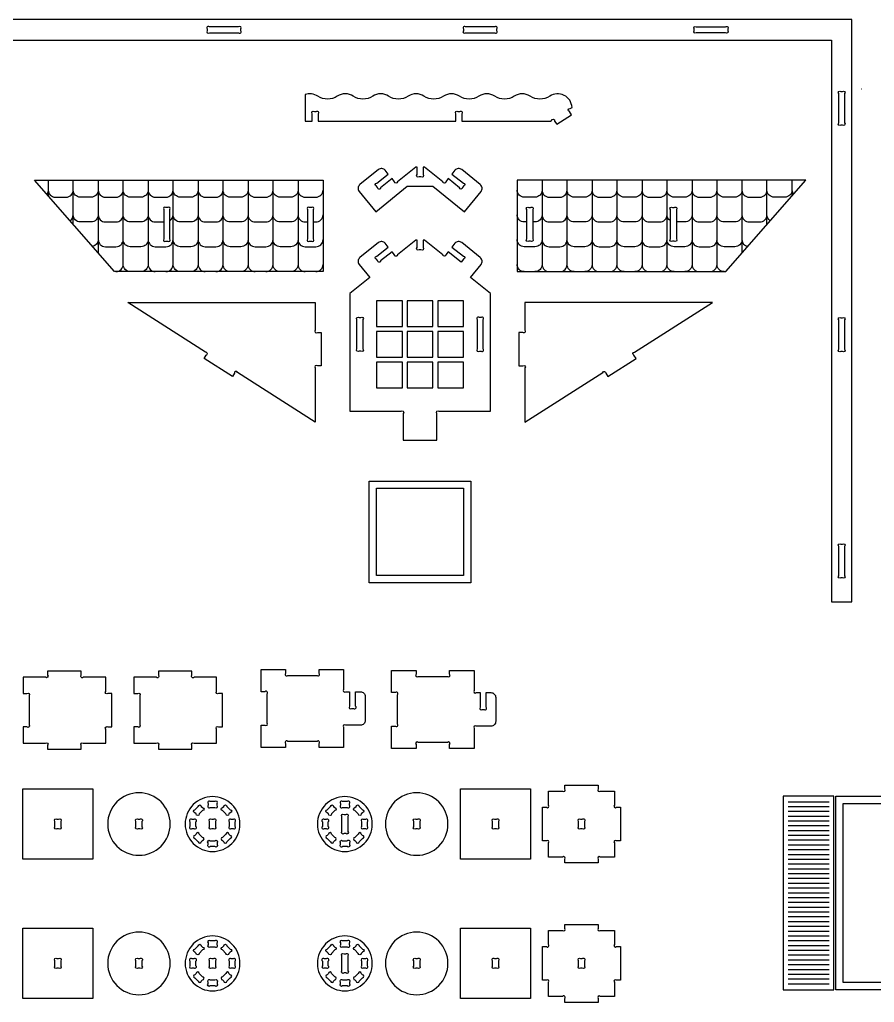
# Model space of a CAD drawing. Extents: x 9625 to 9740, y 1073 to 1136.
# Drawn here: x 9664.13 to 9681.98, y 1073.64 to 1094.15 of the extents above; entities that cross this region are included whole.
import ezdxf

# ---------------------------------------------------------------- set-up
doc = ezdxf.new("R2010")
doc.units = 0
doc.header["$MEASUREMENT"] = 0
doc.layers.add('LAYER_1', color=18, linetype='CONTINUOUS')

msp = doc.modelspace()

# ---------------------------------------------------------------- linework, layer by layer
at = {"layer": 'LAYER_1'}
for points in [[(9681.51, 1094.155), (9655.285, 1094.155), (9655.285, 1082.005), (9655.71, 1082.005), (9655.71, 1093.73), (9681.085, 1093.73), (9681.085, 1082.005), (9681.51, 1082.005)], [(9666.111, 1088.897), (9664.439, 1090.807), (9670.467, 1090.807), (9670.467, 1088.897)], [(9678.876, 1088.897), (9680.548, 1090.807), (9674.52, 1090.807), (9674.52, 1088.897)], [(9671.583, 1087.747), (9672.123, 1087.747), (9672.123, 1088.287), (9671.583, 1088.287)], [(9672.223, 1087.747), (9672.763, 1087.747), (9672.763, 1088.287), (9672.223, 1088.287)], [(9672.863, 1087.747), (9673.403, 1087.747), (9673.403, 1088.287), (9672.863, 1088.287)], [(9671.583, 1087.107), (9672.123, 1087.107), (9672.123, 1087.647), (9671.583, 1087.647)], [(9672.223, 1087.107), (9672.763, 1087.107), (9672.763, 1087.647), (9672.223, 1087.647)], [(9672.863, 1087.107), (9673.403, 1087.107), (9673.403, 1087.647), (9672.863, 1087.647)], [(9671.583, 1086.467), (9672.123, 1086.467), (9672.123, 1087.007), (9671.583, 1087.007)], [(9672.223, 1086.467), (9672.763, 1086.467), (9672.763, 1087.007), (9672.223, 1087.007)], [(9672.863, 1086.467), (9673.403, 1086.467), (9673.403, 1087.007), (9672.863, 1087.007)], [(9671.433, 1084.523), (9673.553, 1084.523), (9673.553, 1082.403), (9671.433, 1082.403)], [(9671.583, 1084.373), (9673.403, 1084.373), (9673.403, 1082.553), (9671.583, 1082.553)], [(9664.194, 1076.632), (9664.194, 1078.098), (9665.66, 1078.098), (9665.66, 1076.632)], [(9673.335, 1076.632), (9673.335, 1078.098), (9674.8, 1078.098), (9674.8, 1076.632)], [(9681.137, 1077.945), (9680.077, 1077.945), (9680.077, 1073.905), (9681.137, 1073.905)], [(9683.297, 1077.945), (9683.297, 1073.905), (9681.177, 1073.905), (9681.177, 1077.945)], [(9681.327, 1077.795), (9683.147, 1077.795), (9683.147, 1074.055), (9681.327, 1074.055)], [(9664.194, 1073.723), (9664.194, 1075.189), (9665.66, 1075.189), (9665.66, 1073.723)], [(9673.335, 1073.723), (9673.335, 1075.189), (9674.8, 1075.189), (9674.8, 1073.723)]]:
    msp.add_lwpolyline(points, close=True, dxfattribs=at)
for points in [[(9668.092, 1093.88), (9668.704, 1093.88, 1), (9668.748, 1093.924), (9668.748, 1093.961, 1), (9668.704, 1094.005), (9668.092, 1094.005, 1), (9668.048, 1093.961), (9668.048, 1093.924, 1)], [(9674.054, 1094.005), (9673.442, 1094.005, 1), (9673.398, 1093.961), (9673.398, 1093.924, 1), (9673.442, 1093.88), (9674.054, 1093.88, 1), (9674.098, 1093.924), (9674.098, 1093.961, 1)], [(9678.261, 1094.005), (9678.873, 1094.005, -1), (9678.917, 1093.961), (9678.917, 1093.924, -1), (9678.873, 1093.88), (9678.261, 1093.88, -1), (9678.217, 1093.924), (9678.217, 1093.961, -1)], [(9681.36, 1092.611), (9681.36, 1091.999, -1), (9681.316, 1091.955), (9681.28, 1091.955, -1), (9681.235, 1091.999), (9681.235, 1092.611, -1), (9681.28, 1092.655), (9681.316, 1092.655, -1)], [(9673.241, 1092.036), (9673.241, 1092.192, -1), (9673.285, 1092.236), (9673.322, 1092.236, -1), (9673.366, 1092.192), (9673.366, 1092.036), (9675.215, 1092.036), (9675.241, 1092.053, -1), (9675.302, 1092.039), (9675.346, 1091.971), (9675.655, 1092.169), (9675.612, 1092.237, -1), (9675.625, 1092.298), (9675.666, 1092.323, 0.579603), (9675.2, 1092.557, -0.300981), (9674.792, 1092.557, 0.300981), (9674.461, 1092.557, -0.300981), (9674.053, 1092.557, 0.300981), (9673.722, 1092.557, -0.300981), (9673.314, 1092.557, 0.300981), (9672.983, 1092.557, -0.300981), (9672.575, 1092.557, 0.300981), (9672.244, 1092.557, -0.300981), (9671.836, 1092.557, 0.300981), (9671.505, 1092.557, -0.300981), (9671.097, 1092.557, 0.300981), (9670.765, 1092.557, -0.300981), (9670.357, 1092.557, 0.236244), (9670.091, 1092.59), (9670.091, 1092.036), (9670.241, 1092.036), (9670.241, 1092.192, -1), (9670.285, 1092.236), (9670.322, 1092.236, -1), (9670.366, 1092.192), (9670.366, 1092.036)], [(9672.556, 1091.077), (9672.556, 1090.921, -1), (9672.512, 1090.877), (9672.475, 1090.877, -1), (9672.431, 1090.921), (9672.431, 1091.077), (9672.402, 1091.077), (9672.02, 1090.767, -1), (9671.958, 1090.773), (9671.907, 1090.836), (9671.669, 1090.644, -1), (9671.607, 1090.65), (9671.584, 1090.679, -1), (9671.59, 1090.741), (9671.828, 1090.933), (9671.765, 1091.011, 0.414214), (9671.624, 1091.026), (9671.236, 1090.711, 0.414214), (9671.221, 1090.57), (9671.567, 1090.143), (9672.226, 1090.677), (9672.761, 1090.677), (9673.42, 1090.143), (9673.766, 1090.57, 0.414214), (9673.751, 1090.711), (9673.363, 1091.026, 0.414214), (9673.222, 1091.011), (9673.159, 1090.933), (9673.397, 1090.741, -1), (9673.403, 1090.679), (9673.38, 1090.65, -1), (9673.318, 1090.644), (9673.08, 1090.836), (9673.029, 1090.773, -1), (9672.967, 1090.767), (9672.585, 1091.077)], [(9667.142, 1090.189), (9667.142, 1089.577, 1), (9667.186, 1089.533), (9667.223, 1089.533, 1), (9667.267, 1089.577), (9667.267, 1090.189, 1), (9667.223, 1090.233), (9667.186, 1090.233, 1)], [(9670.142, 1090.189), (9670.142, 1089.577, 1), (9670.186, 1089.533), (9670.223, 1089.533, 1), (9670.267, 1089.577), (9670.267, 1090.189, 1), (9670.223, 1090.233), (9670.186, 1090.233, 1)], [(9674.845, 1090.189), (9674.845, 1089.577, -1), (9674.801, 1089.533), (9674.764, 1089.533, -1), (9674.72, 1089.577), (9674.72, 1090.189, -1), (9674.764, 1090.233), (9674.801, 1090.233, -1)], [(9677.845, 1090.189), (9677.845, 1089.577, -1), (9677.801, 1089.533), (9677.764, 1089.533, -1), (9677.72, 1089.577), (9677.72, 1090.189, -1), (9677.764, 1090.233), (9677.801, 1090.233, -1)], [(9672.843, 1085.38), (9672.843, 1085.936, -1), (9672.888, 1085.98), (9673.962, 1085.98), (9673.962, 1088.437), (9673.545, 1088.774), (9673.766, 1089.046, 0.414214), (9673.751, 1089.187), (9673.363, 1089.502, 0.414214), (9673.222, 1089.487), (9673.159, 1089.409), (9673.397, 1089.217, -1), (9673.403, 1089.155), (9673.352, 1089.092), (9673.08, 1089.312), (9673.029, 1089.249, -1), (9672.967, 1089.243), (9672.585, 1089.553), (9672.556, 1089.553), (9672.556, 1089.397, -1), (9672.512, 1089.353), (9672.475, 1089.353, -1), (9672.431, 1089.397), (9672.431, 1089.553), (9672.402, 1089.553), (9672.02, 1089.243, -1), (9671.958, 1089.249), (9671.907, 1089.312), (9671.669, 1089.12, -1), (9671.607, 1089.126), (9671.584, 1089.155, -1), (9671.59, 1089.217), (9671.828, 1089.409), (9671.765, 1089.487, 0.414214), (9671.624, 1089.502), (9671.236, 1089.187, 0.414214), (9671.221, 1089.046), (9671.441, 1088.774), (9671.025, 1088.437), (9671.025, 1085.98), (9672.099, 1085.98, -1), (9672.143, 1085.936), (9672.143, 1085.38)], [(9670.429, 1086.928), (9670.348, 1086.928, 1), (9670.304, 1086.884), (9670.304, 1085.751), (9668.678, 1086.789, 1), (9668.617, 1086.775), (9668.573, 1086.707), (9667.983, 1087.083), (9668.027, 1087.151, 1), (9668.013, 1087.212), (9666.387, 1088.25), (9670.304, 1088.25), (9670.304, 1087.672, 1), (9670.348, 1087.628), (9670.429, 1087.628)], [(9674.558, 1086.928), (9674.639, 1086.928, -1), (9674.683, 1086.884), (9674.683, 1085.751), (9676.309, 1086.789, -1), (9676.37, 1086.775), (9676.414, 1086.707), (9677.004, 1087.083), (9676.96, 1087.151, -1), (9676.974, 1087.212), (9678.6, 1088.25), (9674.683, 1088.25), (9674.683, 1087.672, -1), (9674.639, 1087.628), (9674.558, 1087.628)], [(9671.3, 1087.893), (9671.3, 1087.281, -1), (9671.256, 1087.237), (9671.219, 1087.237, -1), (9671.175, 1087.281), (9671.175, 1087.893, -1), (9671.219, 1087.937), (9671.256, 1087.937, -1)], [(9673.687, 1087.893), (9673.687, 1087.281, 1), (9673.731, 1087.237), (9673.768, 1087.237, 1), (9673.812, 1087.281), (9673.812, 1087.893, 1), (9673.768, 1087.937), (9673.731, 1087.937, 1)], [(9681.36, 1087.886), (9681.36, 1087.274, -1), (9681.316, 1087.23), (9681.28, 1087.23, -1), (9681.235, 1087.274), (9681.235, 1087.886, -1), (9681.28, 1087.93), (9681.316, 1087.93, -1)], [(9681.36, 1083.161), (9681.36, 1082.549, -1), (9681.316, 1082.505), (9681.28, 1082.505, -1), (9681.235, 1082.549), (9681.235, 1083.161, -1), (9681.28, 1083.205), (9681.316, 1083.205, -1)], [(9670.897, 1080.591), (9670.897, 1080.173, 1), (9670.941, 1080.128), (9671.022, 1080.128), (9671.022, 1079.823, 1), (9671.066, 1079.778), (9671.103, 1079.778, 1), (9671.147, 1079.823), (9671.147, 1080.128), (9671.247, 1080.128, -0.414214), (9671.347, 1080.028), (9671.347, 1079.528, -0.414214), (9671.247, 1079.428), (9670.941, 1079.428, 1), (9670.897, 1079.384), (9670.897, 1078.966), (9670.385, 1078.966), (9670.385, 1079.046, 1), (9670.341, 1079.091), (9669.729, 1079.091, 1), (9669.685, 1079.046), (9669.685, 1078.966), (9669.172, 1078.966), (9669.172, 1079.428), (9669.253, 1079.428, 1), (9669.297, 1079.473), (9669.297, 1080.084, 1), (9669.253, 1080.128), (9669.172, 1080.128), (9669.172, 1080.591), (9669.685, 1080.591), (9669.685, 1080.51, 1), (9669.729, 1080.466), (9670.341, 1080.466, 1), (9670.385, 1080.51), (9670.385, 1080.591)], [(9673.623, 1080.57), (9673.623, 1080.152, 1), (9673.667, 1080.108), (9673.748, 1080.108), (9673.748, 1079.802, 1), (9673.792, 1079.758), (9673.829, 1079.758, 1), (9673.873, 1079.802), (9673.873, 1080.108), (9673.973, 1080.108, -0.414214), (9674.073, 1080.008), (9674.073, 1079.508, -0.414214), (9673.973, 1079.408), (9673.667, 1079.408, 1), (9673.623, 1079.363), (9673.623, 1078.945), (9673.11, 1078.945), (9673.11, 1079.026, 1), (9673.066, 1079.07), (9672.454, 1079.07, 1), (9672.41, 1079.026), (9672.41, 1078.945), (9671.898, 1078.945), (9671.898, 1079.408), (9671.979, 1079.408, 1), (9672.023, 1079.452), (9672.023, 1080.063, 1), (9671.979, 1080.108), (9671.898, 1080.108), (9671.898, 1080.57), (9672.41, 1080.57), (9672.41, 1080.49, 1), (9672.454, 1080.445), (9673.066, 1080.445, 1), (9673.11, 1080.49), (9673.11, 1080.57)], [(9664.203, 1080.091), (9664.284, 1080.091, -1), (9664.328, 1080.046), (9664.328, 1079.435, -1), (9664.284, 1079.391), (9664.203, 1079.391), (9664.203, 1079.053), (9664.671, 1079.053, -1), (9664.715, 1079.008), (9664.715, 1078.928), (9665.415, 1078.928), (9665.415, 1079.008, -1), (9665.459, 1079.053), (9665.928, 1079.053), (9665.928, 1079.346, -1), (9665.972, 1079.391), (9666.053, 1079.391), (9666.053, 1080.091), (9665.972, 1080.091, -1), (9665.928, 1080.135), (9665.928, 1080.428), (9665.459, 1080.428, -1), (9665.415, 1080.473), (9665.415, 1080.553), (9664.715, 1080.553), (9664.715, 1080.473, -1), (9664.671, 1080.428), (9664.203, 1080.428)], [(9666.516, 1080.091), (9666.597, 1080.091, -1), (9666.641, 1080.046), (9666.641, 1079.435, -1), (9666.597, 1079.391), (9666.516, 1079.391), (9666.516, 1079.053), (9666.985, 1079.053, -1), (9667.029, 1079.008), (9667.029, 1078.928), (9667.729, 1078.928), (9667.729, 1079.008, -1), (9667.773, 1079.053), (9668.241, 1079.053), (9668.241, 1079.346, -1), (9668.286, 1079.391), (9668.366, 1079.391), (9668.366, 1080.091), (9668.286, 1080.091, -1), (9668.241, 1080.135), (9668.241, 1080.428), (9667.773, 1080.428, -1), (9667.729, 1080.473), (9667.729, 1080.553), (9667.029, 1080.553), (9667.029, 1080.473, -1), (9666.985, 1080.428), (9666.516, 1080.428)], [(9676.213, 1078.178), (9676.213, 1078.097, 1), (9676.257, 1078.053), (9676.551, 1078.053), (9676.551, 1077.759, 1), (9676.595, 1077.715), (9676.676, 1077.715), (9676.676, 1077.015), (9676.595, 1077.015, 1), (9676.551, 1076.971), (9676.551, 1076.677), (9676.257, 1076.677, 1), (9676.213, 1076.633), (9676.213, 1076.552), (9675.513, 1076.552), (9675.513, 1076.633, 1), (9675.469, 1076.677), (9675.175, 1076.677), (9675.175, 1076.971, 1), (9675.131, 1077.015), (9675.05, 1077.015), (9675.05, 1077.715), (9675.131, 1077.715, 1), (9675.175, 1077.759), (9675.175, 1078.053), (9675.469, 1078.053, 1), (9675.513, 1078.097), (9675.513, 1078.178)], [(9666.622, 1078.018, 0.414214), (9665.969, 1077.365, 0.414214), (9666.622, 1076.712, 0.414214), (9667.275, 1077.365, 0.414214)], [(9668.16, 1077.938, 0.414214), (9667.587, 1077.365, 0.414214), (9668.16, 1076.792, 0.414214), (9668.732, 1077.365, 0.414214)], [(9670.923, 1077.938, 0.414214), (9670.35, 1077.365, 0.414214), (9670.923, 1076.792, 0.414214), (9671.496, 1077.365, 0.414214)], [(9672.423, 1078.018, 0.414214), (9671.77, 1077.365, 0.414214), (9672.423, 1076.712, 0.414214), (9673.076, 1077.365, 0.414214)], [(9667.791, 1077.663), (9667.861, 1077.733, -1), (9667.924, 1077.733), (9667.95, 1077.707, -1), (9667.95, 1077.645), (9667.88, 1077.575, -1), (9667.817, 1077.575), (9667.791, 1077.601, -1)], [(9668.11, 1077.711), (9668.209, 1077.711, 1), (9668.253, 1077.756), (9668.253, 1077.792, 1), (9668.209, 1077.836), (9668.11, 1077.836, 1), (9668.066, 1077.792), (9668.066, 1077.756, 1)], [(9668.458, 1077.733), (9668.528, 1077.663, -1), (9668.528, 1077.601), (9668.502, 1077.575, -1), (9668.439, 1077.575), (9668.37, 1077.645, -1), (9668.37, 1077.707), (9668.396, 1077.733, -1)], [(9670.713, 1077.645), (9670.643, 1077.575, -1), (9670.581, 1077.575), (9670.555, 1077.601, -1), (9670.555, 1077.663), (9670.625, 1077.733, -1), (9670.687, 1077.733), (9670.713, 1077.707, -1)], [(9670.874, 1077.711), (9670.972, 1077.711, 1), (9671.017, 1077.756), (9671.017, 1077.792, 1), (9670.972, 1077.836), (9670.874, 1077.836, 1), (9670.83, 1077.792), (9670.83, 1077.756, 1)], [(9671.222, 1077.733), (9671.291, 1077.663, -1), (9671.291, 1077.601), (9671.266, 1077.575, -1), (9671.203, 1077.575), (9671.133, 1077.645, -1), (9671.133, 1077.707), (9671.159, 1077.733, -1)], [(9670.861, 1077.209), (9670.861, 1077.521, -1), (9670.905, 1077.565), (9670.941, 1077.565, -1), (9670.986, 1077.521), (9670.986, 1077.209, -1), (9670.941, 1077.165), (9670.905, 1077.165, -1)], [(9664.99, 1077.421), (9664.99, 1077.309, -1), (9664.945, 1077.265), (9664.909, 1077.265, -1), (9664.865, 1077.309), (9664.865, 1077.421, -1), (9664.909, 1077.465), (9664.945, 1077.465, -1)], [(9666.685, 1077.421), (9666.685, 1077.309, -1), (9666.641, 1077.265), (9666.604, 1077.265, -1), (9666.56, 1077.309), (9666.56, 1077.421, -1), (9666.604, 1077.465), (9666.641, 1077.465, -1)], [(9667.688, 1077.414), (9667.688, 1077.316, 1), (9667.732, 1077.271), (9667.769, 1077.271, 1), (9667.813, 1077.316), (9667.813, 1077.414, 1), (9667.769, 1077.458), (9667.732, 1077.458, 1)], [(9668.097, 1077.309), (9668.097, 1077.421, -1), (9668.141, 1077.465), (9668.178, 1077.465, -1), (9668.222, 1077.421), (9668.222, 1077.309, -1), (9668.178, 1077.265), (9668.141, 1077.265, -1)], [(9668.55, 1077.271), (9668.587, 1077.271, 1), (9668.631, 1077.316), (9668.631, 1077.414, 1), (9668.587, 1077.458), (9668.55, 1077.458, 1), (9668.506, 1077.414), (9668.506, 1077.316, 1)], [(9670.452, 1077.414), (9670.452, 1077.316, 1), (9670.496, 1077.271), (9670.533, 1077.271, 1), (9670.577, 1077.316), (9670.577, 1077.414, 1), (9670.533, 1077.458), (9670.496, 1077.458, 1)], [(9671.35, 1077.458), (9671.314, 1077.458, 1), (9671.27, 1077.414), (9671.27, 1077.316, 1), (9671.314, 1077.271), (9671.35, 1077.271, 1), (9671.395, 1077.316), (9671.395, 1077.414, 1)], [(9672.486, 1077.421), (9672.486, 1077.309, -1), (9672.441, 1077.265), (9672.405, 1077.265, -1), (9672.361, 1077.309), (9672.361, 1077.421, -1), (9672.405, 1077.465), (9672.441, 1077.465, -1)], [(9674.13, 1077.421), (9674.13, 1077.309, -1), (9674.086, 1077.265), (9674.049, 1077.265, -1), (9674.005, 1077.309), (9674.005, 1077.421, -1), (9674.049, 1077.465), (9674.086, 1077.465, -1)], [(9675.926, 1077.421), (9675.926, 1077.309, -1), (9675.881, 1077.265), (9675.845, 1077.265, -1), (9675.801, 1077.309), (9675.801, 1077.421, -1), (9675.845, 1077.465), (9675.881, 1077.465, -1)], [(9667.95, 1077.085), (9667.88, 1077.155, 1), (9667.817, 1077.155), (9667.791, 1077.129, 1), (9667.791, 1077.066), (9667.861, 1076.997, 1), (9667.924, 1076.997), (9667.95, 1077.023, 1)], [(9668.458, 1076.997), (9668.528, 1077.066, 1), (9668.528, 1077.129), (9668.502, 1077.155, 1), (9668.439, 1077.155), (9668.37, 1077.085, 1), (9668.37, 1077.023), (9668.396, 1076.997, 1)], [(9670.555, 1077.066), (9670.625, 1076.997, 1), (9670.687, 1076.997), (9670.713, 1077.023, 1), (9670.713, 1077.085), (9670.643, 1077.155, 1), (9670.581, 1077.155), (9670.555, 1077.129, 1)], [(9671.203, 1077.155), (9671.133, 1077.085, 1), (9671.133, 1077.023), (9671.159, 1076.997, 1), (9671.222, 1076.997), (9671.291, 1077.066, 1), (9671.291, 1077.129), (9671.266, 1077.155, 1)], [(9668.11, 1077.018), (9668.209, 1077.018, -1), (9668.253, 1076.974), (9668.253, 1076.938, -1), (9668.209, 1076.893), (9668.11, 1076.893, -1), (9668.066, 1076.938), (9668.066, 1076.974, -1)], [(9670.972, 1076.893), (9670.874, 1076.893, -1), (9670.83, 1076.938), (9670.83, 1076.974, -1), (9670.874, 1077.018), (9670.972, 1077.018, -1), (9671.017, 1076.974), (9671.017, 1076.938, -1)], [(9676.213, 1075.269), (9676.213, 1075.188, 1), (9676.257, 1075.144), (9676.551, 1075.144), (9676.551, 1074.85, 1), (9676.595, 1074.806), (9676.676, 1074.806), (9676.676, 1074.106), (9676.595, 1074.106, 1), (9676.551, 1074.062), (9676.551, 1073.768), (9676.257, 1073.768, 1), (9676.213, 1073.724), (9676.213, 1073.643), (9675.513, 1073.643), (9675.513, 1073.724, 1), (9675.469, 1073.768), (9675.175, 1073.768), (9675.175, 1074.062, 1), (9675.131, 1074.106), (9675.05, 1074.106), (9675.05, 1074.806), (9675.131, 1074.806, 1), (9675.175, 1074.85), (9675.175, 1075.144), (9675.469, 1075.144, 1), (9675.513, 1075.188), (9675.513, 1075.269)], [(9666.622, 1075.109, 0.414214), (9665.969, 1074.456, 0.414214), (9666.622, 1073.803, 0.414214), (9667.275, 1074.456, 0.414214)], [(9668.16, 1075.029, 0.414214), (9667.587, 1074.456, 0.414214), (9668.16, 1073.883, 0.414214), (9668.732, 1074.456, 0.414214)], [(9670.923, 1075.029, 0.414214), (9670.35, 1074.456, 0.414214), (9670.923, 1073.883, 0.414214), (9671.496, 1074.456, 0.414214)], [(9672.423, 1075.109, 0.414214), (9671.77, 1074.456, 0.414214), (9672.423, 1073.803, 0.414214), (9673.076, 1074.456, 0.414214)], [(9667.95, 1074.736), (9667.88, 1074.666, -1), (9667.817, 1074.666), (9667.791, 1074.692, -1), (9667.791, 1074.755), (9667.861, 1074.824, -1), (9667.924, 1074.824), (9667.95, 1074.798, -1)], [(9668.066, 1074.883), (9668.066, 1074.847, 1), (9668.11, 1074.803), (9668.209, 1074.803, 1), (9668.253, 1074.847), (9668.253, 1074.883, 1), (9668.209, 1074.928), (9668.11, 1074.928, 1)], [(9668.458, 1074.824), (9668.528, 1074.755, -1), (9668.528, 1074.692), (9668.502, 1074.666, -1), (9668.439, 1074.666), (9668.37, 1074.736, -1), (9668.37, 1074.798), (9668.396, 1074.824, -1)], [(9670.713, 1074.736), (9670.643, 1074.666, -1), (9670.581, 1074.666), (9670.555, 1074.692, -1), (9670.555, 1074.755), (9670.625, 1074.824, -1), (9670.687, 1074.824), (9670.713, 1074.798, -1)], [(9670.972, 1074.928), (9670.874, 1074.928, 1), (9670.83, 1074.883), (9670.83, 1074.847, 1), (9670.874, 1074.803), (9670.972, 1074.803, 1), (9671.017, 1074.847), (9671.017, 1074.883, 1)], [(9671.222, 1074.824), (9671.291, 1074.755, -1), (9671.291, 1074.692), (9671.266, 1074.666, -1), (9671.203, 1074.666), (9671.133, 1074.736, -1), (9671.133, 1074.798), (9671.159, 1074.824, -1)], [(9670.986, 1074.612), (9670.986, 1074.3, -1), (9670.941, 1074.256), (9670.905, 1074.256, -1), (9670.861, 1074.3), (9670.861, 1074.612, -1), (9670.905, 1074.656), (9670.941, 1074.656, -1)], [(9664.99, 1074.512), (9664.99, 1074.4, -1), (9664.945, 1074.356), (9664.909, 1074.356, -1), (9664.865, 1074.4), (9664.865, 1074.512, -1), (9664.909, 1074.556), (9664.945, 1074.556, -1)], [(9666.685, 1074.512), (9666.685, 1074.4, -1), (9666.641, 1074.356), (9666.604, 1074.356, -1), (9666.56, 1074.4), (9666.56, 1074.512, -1), (9666.604, 1074.556), (9666.641, 1074.556, -1)], [(9667.688, 1074.505), (9667.688, 1074.407, 1), (9667.732, 1074.363), (9667.769, 1074.363, 1), (9667.813, 1074.407), (9667.813, 1074.505, 1), (9667.769, 1074.55), (9667.732, 1074.55, 1)], [(9668.222, 1074.512), (9668.222, 1074.4, -1), (9668.178, 1074.356), (9668.141, 1074.356, -1), (9668.097, 1074.4), (9668.097, 1074.512, -1), (9668.141, 1074.556), (9668.178, 1074.556, -1)], [(9668.506, 1074.505), (9668.506, 1074.407, 1), (9668.55, 1074.363), (9668.587, 1074.363, 1), (9668.631, 1074.407), (9668.631, 1074.505, 1), (9668.587, 1074.55), (9668.55, 1074.55, 1)], [(9670.452, 1074.505), (9670.452, 1074.407, 1), (9670.496, 1074.363), (9670.533, 1074.363, 1), (9670.577, 1074.407), (9670.577, 1074.505, 1), (9670.533, 1074.55), (9670.496, 1074.55, 1)], [(9671.27, 1074.505), (9671.27, 1074.407, 1), (9671.314, 1074.363), (9671.35, 1074.363, 1), (9671.395, 1074.407), (9671.395, 1074.505, 1), (9671.35, 1074.55), (9671.314, 1074.55, 1)], [(9672.486, 1074.512), (9672.486, 1074.4, -1), (9672.441, 1074.356), (9672.405, 1074.356, -1), (9672.361, 1074.4), (9672.361, 1074.512, -1), (9672.405, 1074.556), (9672.441, 1074.556, -1)], [(9674.13, 1074.512), (9674.13, 1074.4, -1), (9674.086, 1074.356), (9674.049, 1074.356, -1), (9674.005, 1074.4), (9674.005, 1074.512, -1), (9674.049, 1074.556), (9674.086, 1074.556, -1)], [(9675.801, 1074.4), (9675.801, 1074.512, -1), (9675.845, 1074.556), (9675.881, 1074.556, -1), (9675.926, 1074.512), (9675.926, 1074.4, -1), (9675.881, 1074.356), (9675.845, 1074.356, -1)], [(9667.95, 1074.176), (9667.88, 1074.246, 1), (9667.817, 1074.246), (9667.791, 1074.22, 1), (9667.791, 1074.158), (9667.861, 1074.088, 1), (9667.924, 1074.088), (9667.95, 1074.114, 1)], [(9668.439, 1074.246), (9668.37, 1074.176, 1), (9668.37, 1074.114), (9668.396, 1074.088, 1), (9668.458, 1074.088), (9668.528, 1074.158, 1), (9668.528, 1074.22), (9668.502, 1074.246, 1)], [(9670.555, 1074.158), (9670.625, 1074.088, 1), (9670.687, 1074.088), (9670.713, 1074.114, 1), (9670.713, 1074.176), (9670.643, 1074.246, 1), (9670.581, 1074.246), (9670.555, 1074.22, 1)], [(9671.203, 1074.246), (9671.133, 1074.176, 1), (9671.133, 1074.114), (9671.159, 1074.088, 1), (9671.222, 1074.088), (9671.291, 1074.158, 1), (9671.291, 1074.22), (9671.266, 1074.246, 1)], [(9668.209, 1073.985), (9668.11, 1073.985, -1), (9668.066, 1074.029), (9668.066, 1074.065, -1), (9668.11, 1074.11), (9668.209, 1074.11, -1), (9668.253, 1074.065), (9668.253, 1074.029, -1)], [(9671.017, 1074.065), (9671.017, 1074.029, -1), (9670.972, 1073.985), (9670.874, 1073.985, -1), (9670.83, 1074.029), (9670.83, 1074.065, -1), (9670.874, 1074.11), (9670.972, 1074.11, -1)]]:
    msp.add_lwpolyline(points, format="xyb", close=True, dxfattribs=at)
for points in [[(9681.711, 1092.711), (9681.721, 1092.711)], [(9664.727, 1090.807), (9664.727, 1090.477)], [(9665.249, 1089.881), (9665.249, 1090.807)], [(9665.771, 1090.807), (9665.771, 1089.285)], [(9679.216, 1090.807), (9679.216, 1089.285)], [(9679.738, 1089.881), (9679.738, 1090.807)], [(9680.26, 1090.807), (9680.26, 1090.477)], [(9681.037, 1077.825), (9680.177, 1077.825)], [(9681.037, 1077.725), (9680.177, 1077.725)], [(9681.037, 1077.625), (9680.177, 1077.625)], [(9681.037, 1077.525), (9680.177, 1077.525)], [(9681.037, 1077.425), (9680.177, 1077.425)], [(9681.037, 1077.325), (9680.177, 1077.325)], [(9681.037, 1077.225), (9680.177, 1077.225)], [(9681.037, 1077.125), (9680.177, 1077.125)], [(9681.037, 1077.025), (9680.177, 1077.025)], [(9681.037, 1076.925), (9680.177, 1076.925)], [(9681.037, 1076.825), (9680.177, 1076.825)], [(9681.037, 1076.725), (9680.177, 1076.725)], [(9681.037, 1076.625), (9680.177, 1076.625)], [(9681.037, 1076.525), (9680.177, 1076.525)], [(9681.037, 1076.425), (9680.177, 1076.425)], [(9681.037, 1076.325), (9680.177, 1076.325)], [(9681.037, 1076.225), (9680.177, 1076.225)], [(9681.037, 1076.125), (9680.177, 1076.125)], [(9681.037, 1076.025), (9680.177, 1076.025)], [(9681.037, 1075.925), (9680.177, 1075.925)], [(9681.037, 1075.825), (9680.177, 1075.825)], [(9681.037, 1075.725), (9680.177, 1075.725)], [(9681.037, 1075.625), (9680.177, 1075.625)], [(9681.037, 1075.525), (9680.177, 1075.525)], [(9681.037, 1075.425), (9680.177, 1075.425)], [(9681.037, 1075.325), (9680.177, 1075.325)], [(9681.037, 1075.225), (9680.177, 1075.225)], [(9681.037, 1075.125), (9680.177, 1075.125)], [(9681.037, 1075.025), (9680.177, 1075.025)], [(9681.037, 1074.925), (9680.177, 1074.925)], [(9681.037, 1074.825), (9680.177, 1074.825)], [(9681.037, 1074.725), (9680.177, 1074.725)], [(9681.037, 1074.625), (9680.177, 1074.625)], [(9681.037, 1074.525), (9680.177, 1074.525)], [(9681.037, 1074.425), (9680.177, 1074.425)], [(9681.037, 1074.325), (9680.177, 1074.325)], [(9681.037, 1074.225), (9680.177, 1074.225)], [(9681.037, 1074.125), (9680.177, 1074.125)], [(9681.037, 1074.025), (9680.177, 1074.025)]]:
    msp.add_lwpolyline(points, dxfattribs=at)
for points in [[(9666.142, 1088.897, 0.414214), (9666.292, 1089.047), (9666.292, 1090.807)], [(9666.814, 1090.807), (9666.814, 1089.047, -0.414214), (9666.664, 1088.897)], [(9667.486, 1088.897, -0.414214), (9667.336, 1089.047), (9667.336, 1090.807)], [(9667.858, 1090.807), (9667.858, 1089.047, -0.414214), (9667.708, 1088.897)], [(9668.23, 1088.897, 0.414214), (9668.38, 1089.047), (9668.38, 1090.807)], [(9668.901, 1090.807), (9668.901, 1089.047, -0.414214), (9668.751, 1088.897)], [(9669.273, 1088.897, 0.414214), (9669.423, 1089.047), (9669.423, 1090.807)], [(9669.945, 1090.807), (9669.945, 1089.047, 0.414214), (9670.095, 1088.897)], [(9675.042, 1090.807), (9675.042, 1089.047, -0.414214), (9674.892, 1088.897)], [(9675.414, 1088.897, 0.414214), (9675.564, 1089.047), (9675.564, 1090.807)], [(9676.085, 1090.807), (9676.085, 1089.047, -0.414214), (9675.935, 1088.897)], [(9676.757, 1088.897, -0.414214), (9676.607, 1089.047), (9676.607, 1090.807)], [(9677.129, 1090.807), (9677.129, 1089.047, 0.414214), (9677.279, 1088.897)], [(9677.801, 1088.897, -0.414214), (9677.651, 1089.047), (9677.651, 1090.807)], [(9678.173, 1090.807), (9678.173, 1089.047, 0.414214), (9678.323, 1088.897)], [(9678.845, 1088.897, -0.414214), (9678.695, 1089.047), (9678.695, 1090.807)], [(9664.727, 1090.599, -0.159509), (9664.698, 1090.511)], [(9664.727, 1090.599, 0.414214), (9664.877, 1090.449), (9665.099, 1090.449, 0.414214), (9665.249, 1090.599)], [(9665.771, 1090.599, -0.414214), (9665.621, 1090.449), (9665.399, 1090.449, -0.414214), (9665.249, 1090.599)], [(9665.771, 1090.599, 0.414214), (9665.921, 1090.449), (9666.142, 1090.449, 0.414214), (9666.292, 1090.599)], [(9666.814, 1090.599, -0.414214), (9666.664, 1090.449), (9666.442, 1090.449, -0.414214), (9666.292, 1090.599)], [(9666.814, 1090.599, 0.414214), (9666.964, 1090.449), (9667.186, 1090.449, 0.414214), (9667.336, 1090.599)], [(9667.858, 1090.599, -0.414214), (9667.708, 1090.449), (9667.486, 1090.449, -0.414214), (9667.336, 1090.599)], [(9667.858, 1090.599, 0.414214), (9668.008, 1090.449), (9668.23, 1090.449, 0.414214), (9668.38, 1090.599)], [(9668.901, 1090.599, -0.414214), (9668.751, 1090.449), (9668.53, 1090.449, -0.414214), (9668.38, 1090.599)], [(9668.901, 1090.599, 0.414214), (9669.051, 1090.449), (9669.273, 1090.449, 0.414214), (9669.423, 1090.599)], [(9669.945, 1090.599, -0.414214), (9669.795, 1090.449), (9669.573, 1090.449, -0.414214), (9669.423, 1090.599)], [(9669.945, 1090.599, 0.414214), (9670.095, 1090.449), (9670.317, 1090.449, 0.414214), (9670.467, 1090.599)], [(9675.042, 1090.599, -0.414214), (9674.892, 1090.449), (9674.67, 1090.449, -0.414214), (9674.52, 1090.599)], [(9675.042, 1090.599, 0.414214), (9675.192, 1090.449), (9675.414, 1090.449, 0.414214), (9675.564, 1090.599)], [(9676.085, 1090.599, -0.414214), (9675.935, 1090.449), (9675.714, 1090.449, -0.414214), (9675.564, 1090.599)], [(9676.085, 1090.599, 0.414214), (9676.235, 1090.449), (9676.457, 1090.449, 0.414214), (9676.607, 1090.599)], [(9677.129, 1090.599, -0.414214), (9676.979, 1090.449), (9676.757, 1090.449, -0.414214), (9676.607, 1090.599)], [(9677.129, 1090.599, 0.414214), (9677.279, 1090.449), (9677.501, 1090.449, 0.414214), (9677.651, 1090.599)], [(9678.173, 1090.599, -0.414214), (9678.023, 1090.449), (9677.801, 1090.449, -0.414214), (9677.651, 1090.599)], [(9678.173, 1090.599, 0.414214), (9678.323, 1090.449), (9678.545, 1090.449, 0.414214), (9678.695, 1090.599)], [(9679.216, 1090.599, -0.414214), (9679.066, 1090.449), (9678.845, 1090.449, -0.414214), (9678.695, 1090.599)], [(9679.216, 1090.599, 0.414214), (9679.366, 1090.449), (9679.588, 1090.449, 0.414214), (9679.738, 1090.599)], [(9680.26, 1090.599, -0.414214), (9680.11, 1090.449), (9679.888, 1090.449, -0.414214), (9679.738, 1090.599)], [(9680.26, 1090.599, 0.159509), (9680.289, 1090.511)], [(9665.182, 1089.957, 0.249891), (9665.249, 1090.082)], [(9665.771, 1090.082, -0.414214), (9665.621, 1089.932), (9665.399, 1089.932, -0.414214), (9665.249, 1090.082)], [(9665.771, 1090.082, 0.414214), (9665.921, 1089.932), (9666.142, 1089.932, 0.414214), (9666.292, 1090.082)], [(9666.814, 1090.082, -0.414214), (9666.664, 1089.932), (9666.442, 1089.932, -0.414214), (9666.292, 1090.082)], [(9666.814, 1090.082, 0.414214), (9666.964, 1089.932), (9667.142, 1089.932)], [(9667.267, 1089.956, 0.255564), (9667.336, 1090.082)], [(9667.858, 1090.082, -0.414214), (9667.708, 1089.932), (9667.486, 1089.932, -0.414214), (9667.336, 1090.082)], [(9667.858, 1090.082, 0.414214), (9668.008, 1089.932), (9668.23, 1089.932, 0.414214), (9668.38, 1090.082)], [(9668.901, 1090.082, -0.414214), (9668.751, 1089.932), (9668.53, 1089.932, -0.414214), (9668.38, 1090.082)], [(9668.901, 1090.082, 0.414214), (9669.051, 1089.932), (9669.273, 1089.932, 0.414214), (9669.423, 1090.082)], [(9669.945, 1090.082, -0.414214), (9669.795, 1089.932), (9669.573, 1089.932, -0.414214), (9669.423, 1090.082)], [(9669.945, 1090.082, 0.414214), (9670.095, 1089.932), (9670.142, 1089.932)], [(9670.267, 1089.932), (9670.317, 1089.932, 0.414214), (9670.467, 1090.082)], [(9674.72, 1089.932), (9674.67, 1089.932, -0.414214), (9674.52, 1090.082)], [(9675.042, 1090.082, -0.414214), (9674.892, 1089.932), (9674.845, 1089.932)], [(9675.042, 1090.082, 0.414214), (9675.192, 1089.932), (9675.414, 1089.932, 0.414214), (9675.564, 1090.082)], [(9676.085, 1090.082, -0.414214), (9675.935, 1089.932), (9675.714, 1089.932, -0.414214), (9675.564, 1090.082)], [(9676.085, 1090.082, 0.414214), (9676.235, 1089.932), (9676.457, 1089.932, 0.414214), (9676.607, 1090.082)], [(9677.129, 1090.082, -0.414214), (9676.979, 1089.932), (9676.757, 1089.932, -0.414214), (9676.607, 1090.082)], [(9677.129, 1090.082, 0.414214), (9677.279, 1089.932), (9677.501, 1089.932, 0.414214), (9677.651, 1090.082)], [(9677.72, 1089.956, -0.255564), (9677.651, 1090.082)], [(9678.173, 1090.082, -0.414214), (9678.023, 1089.932), (9677.845, 1089.932)], [(9678.173, 1090.082, 0.414214), (9678.323, 1089.932), (9678.545, 1089.932, 0.414214), (9678.695, 1090.082)], [(9679.216, 1090.082, -0.414214), (9679.066, 1089.932), (9678.845, 1089.932, -0.414214), (9678.695, 1090.082)], [(9679.216, 1090.082, 0.414214), (9679.366, 1089.932), (9679.588, 1089.932, 0.414214), (9679.738, 1090.082)], [(9679.805, 1089.957, -0.249891), (9679.738, 1090.082)], [(9665.771, 1089.564, -0.349089), (9665.654, 1089.418)], [(9665.771, 1089.564, 0.414214), (9665.921, 1089.414), (9666.142, 1089.414, 0.414214), (9666.292, 1089.564)], [(9666.814, 1089.564, -0.414214), (9666.664, 1089.414), (9666.442, 1089.414, -0.414214), (9666.292, 1089.564)], [(9666.814, 1089.564, 0.414214), (9666.964, 1089.414), (9667.186, 1089.414, 0.414214), (9667.336, 1089.564)], [(9667.858, 1089.564, -0.414214), (9667.708, 1089.414), (9667.486, 1089.414, -0.414214), (9667.336, 1089.564)], [(9667.858, 1089.564, 0.414214), (9668.008, 1089.414), (9668.23, 1089.414, 0.414214), (9668.38, 1089.564)], [(9668.901, 1089.564, -0.414214), (9668.751, 1089.414), (9668.53, 1089.414, -0.414214), (9668.38, 1089.564)], [(9668.901, 1089.564, 0.414214), (9669.051, 1089.414), (9669.273, 1089.414, 0.414214), (9669.423, 1089.564)], [(9669.945, 1089.564, -0.414214), (9669.795, 1089.414), (9669.573, 1089.414, -0.414214), (9669.423, 1089.564)], [(9669.945, 1089.564, 0.414214), (9670.095, 1089.414), (9670.317, 1089.414, 0.414214), (9670.467, 1089.564)], [(9675.042, 1089.564, -0.414214), (9674.892, 1089.414), (9674.67, 1089.414, -0.414214), (9674.52, 1089.564)], [(9675.042, 1089.564, 0.414214), (9675.192, 1089.414), (9675.414, 1089.414, 0.414214), (9675.564, 1089.564)], [(9676.085, 1089.564, -0.414214), (9675.935, 1089.414), (9675.714, 1089.414, -0.414214), (9675.564, 1089.564)], [(9676.085, 1089.564, 0.414214), (9676.235, 1089.414), (9676.457, 1089.414, 0.414214), (9676.607, 1089.564)], [(9677.129, 1089.564, -0.414214), (9676.979, 1089.414), (9676.757, 1089.414, -0.414214), (9676.607, 1089.564)], [(9677.129, 1089.564, 0.414214), (9677.279, 1089.414), (9677.501, 1089.414, 0.414214), (9677.651, 1089.564)], [(9678.173, 1089.564, -0.414214), (9678.023, 1089.414), (9677.801, 1089.414, -0.414214), (9677.651, 1089.564)], [(9678.173, 1089.564, 0.414214), (9678.323, 1089.414), (9678.545, 1089.414, 0.414214), (9678.695, 1089.564)], [(9679.216, 1089.564, -0.414214), (9679.066, 1089.414), (9678.845, 1089.414, -0.414214), (9678.695, 1089.564)], [(9679.216, 1089.564, 0.349089), (9679.333, 1089.418)], [(9666.442, 1088.897, -0.414214), (9666.292, 1089.047)], [(9666.814, 1089.047, 0.414214), (9666.964, 1088.897)], [(9667.186, 1088.897, 0.414214), (9667.336, 1089.047)], [(9667.858, 1089.047, 0.414214), (9668.008, 1088.897)], [(9668.53, 1088.897, -0.414214), (9668.38, 1089.047)], [(9668.901, 1089.047, 0.414214), (9669.051, 1088.897)], [(9669.573, 1088.897, -0.414214), (9669.423, 1089.047)], [(9669.945, 1089.047, -0.414214), (9669.795, 1088.897)], [(9670.317, 1088.897, 0.414214), (9670.467, 1089.047)], [(9674.67, 1088.897, -0.414214), (9674.52, 1089.047)], [(9675.042, 1089.047, 0.414214), (9675.192, 1088.897)], [(9675.714, 1088.897, -0.414214), (9675.564, 1089.047)], [(9676.085, 1089.047, 0.414214), (9676.235, 1088.897)], [(9676.457, 1088.897, 0.414214), (9676.607, 1089.047)], [(9677.129, 1089.047, -0.414214), (9676.979, 1088.897)], [(9677.501, 1088.897, 0.414214), (9677.651, 1089.047)], [(9678.173, 1089.047, -0.414214), (9678.023, 1088.897)], [(9678.545, 1088.897, 0.414214), (9678.695, 1089.047)]]:
    msp.add_lwpolyline(points, format="xyb", dxfattribs=at)

doc.saveas('drawing.dxf')
